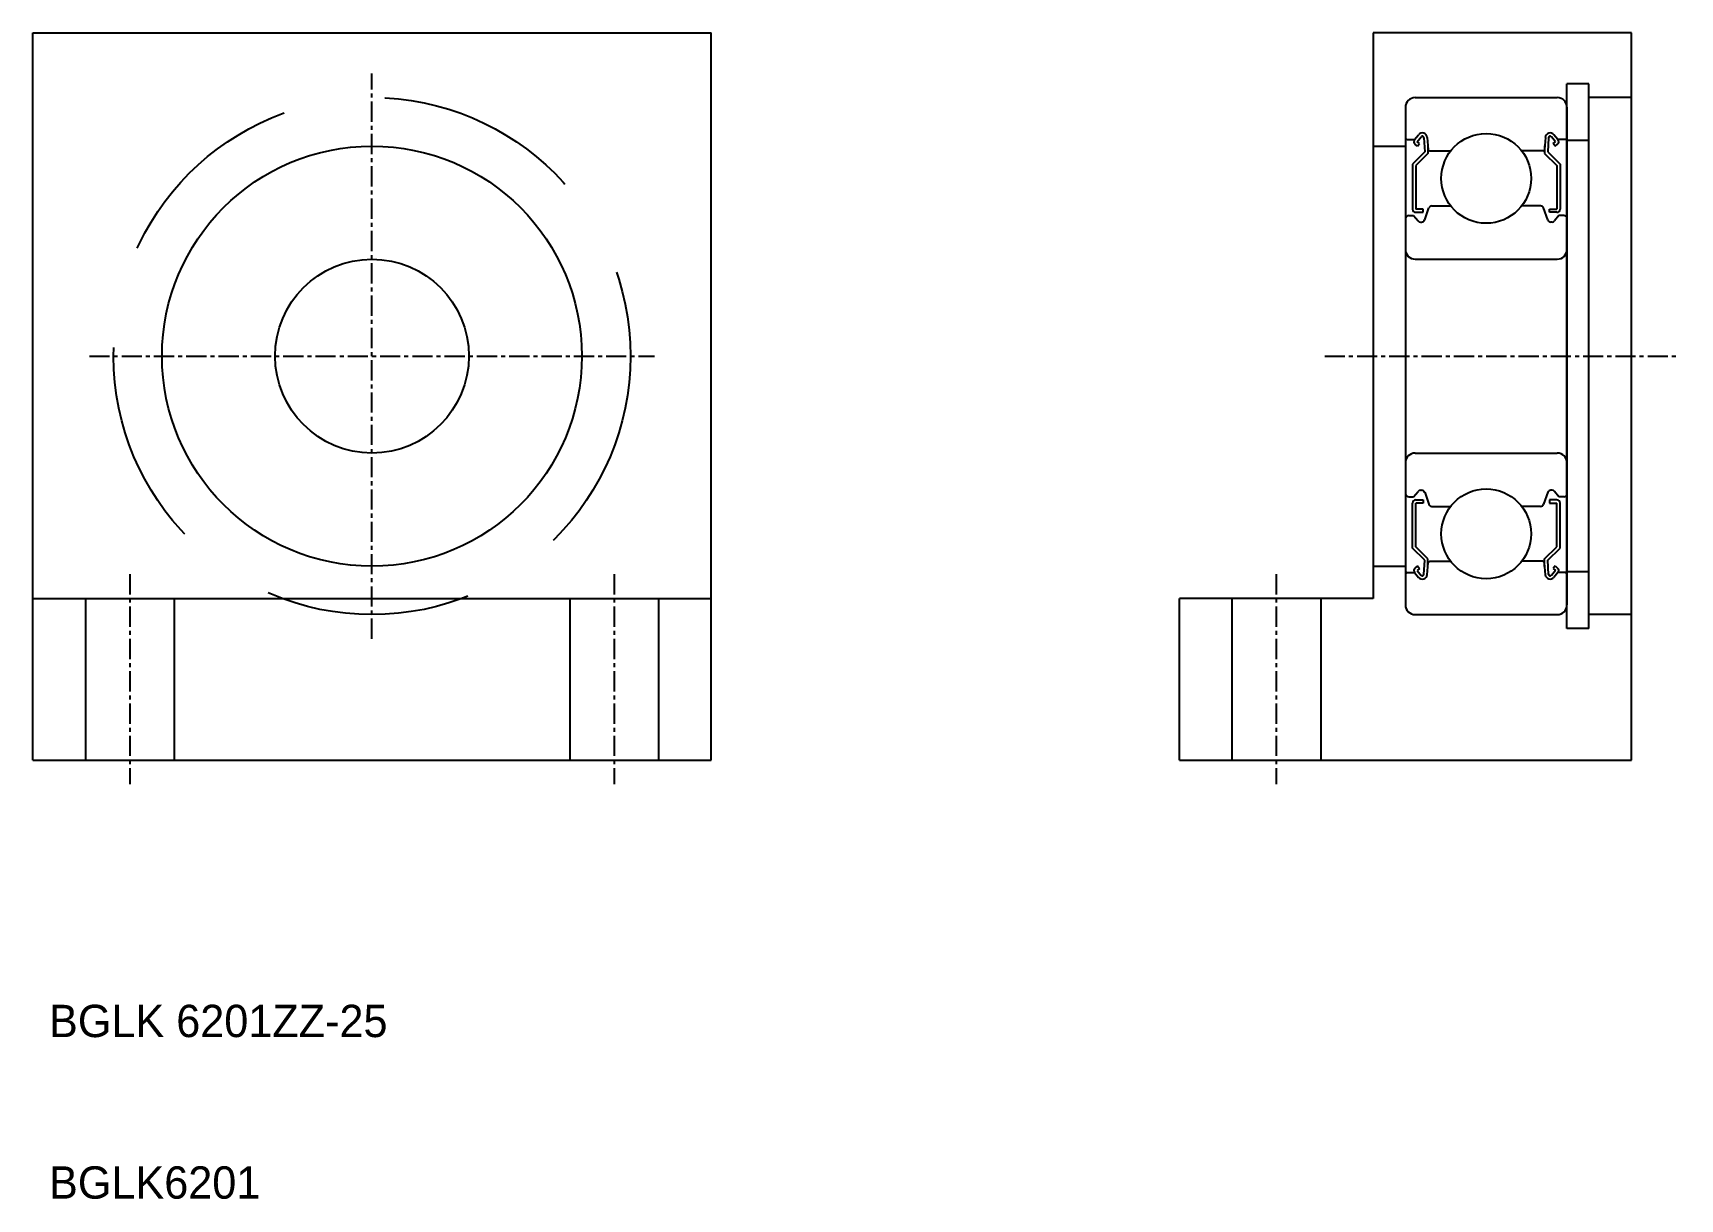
# Model space of a CAD drawing. Extents: x 83 to 185, y 68 to 141.
import ezdxf

# ---------------------------------------------------------------- set-up
doc = ezdxf.new("R2010")
doc.units = 0
doc.linetypes.add('CENTER', pattern=[2, 1.25, -0.25, 0.25, -0.25])
doc.linetypes.add('DASHED', pattern=[19.05, 12.7, -6.35])
doc.layers.get('0').update_dxf_attribs({"linetype": 'CONTINUOUS'})
doc.layers.add('CENTER', color=1, linetype='CENTER')

msp = doc.modelspace()

# ---------------------------------------------------------------- linework, layer by layer
for p, q in [((83.45, 95.54), (83.45, 140.54)), ((83.45, 140.54), (125.45, 140.54)), ((125.45, 95.54), (125.45, 140.54)), ((182.45, 140.54), (166.45, 140.54)), ((166.45, 140.54), (166.45, 105.54)), ((182.45, 95.54), (182.45, 140.54)), ((178.45, 103.69), (178.45, 137.39)), ((179.8, 137.39), (178.45, 137.39)), ((179.8, 103.69), (179.8, 137.39)), ((168.45, 135.94), (168.45, 105.14)), ((169.05, 136.54), (177.85, 136.54)), ((178.45, 135.94), (178.45, 105.14)), ((182.45, 136.54), (179.8, 136.54)), ((168.55, 133.94), (169.01, 133.94)), ((169.01, 133.94), (169.26, 134.24)), ((169.19, 133.53), (169.04, 133.66)), ((169.17, 133.81), (169.42, 134.11)), ((169.32, 133.69), (169.17, 133.81)), ((169.19, 133.53), (169.32, 133.69)), ((169.59, 134.05), (169.64, 133.18)), ((169.79, 134.07), (169.86, 133.33)), ((177.12, 134.07), (177.05, 133.33)), ((177.31, 134.05), (177.27, 133.18)), ((177.74, 133.81), (177.49, 134.11)), ((177.59, 133.69), (177.74, 133.81)), ((177.72, 133.53), (177.59, 133.69)), ((177.89, 133.94), (177.64, 134.24)), ((177.72, 133.53), (177.87, 133.66)), ((178.35, 133.94), (177.89, 133.94)), ((179.8, 133.89), (178.45, 133.89)), ((169.64, 133.18), (168.89, 132.43)), ((169.84, 133.09), (169.09, 132.34)), ((169.84, 133.56), (169.84, 133.09)), ((169.96, 133.24), (171.26, 133.24)), ((176.95, 133.24), (175.65, 133.24)), ((177.07, 133.56), (177.07, 133.09)), ((177.07, 133.09), (177.82, 132.34)), ((177.27, 133.18), (178.02, 132.43)), ((168.89, 132.43), (168.89, 129.64)), ((169.09, 132.34), (169.09, 129.64)), ((177.82, 132.34), (177.82, 129.64)), ((178.02, 132.43), (178.02, 129.64)), ((169.54, 129.64), (169.09, 129.64)), ((169.54, 129.44), (169.54, 129.64)), ((169.64, 128.97), (169.9, 129.71)), ((170.09, 129.84), (171.26, 129.84)), ((176.82, 129.84), (175.65, 129.84)), ((177.27, 128.97), (177, 129.71)), ((177.37, 129.64), (177.82, 129.64)), ((177.37, 129.44), (177.37, 129.64)), ((168.65, 129.24), (168.95, 129.24)), ((168.95, 129.24), (169.23, 128.91)), ((169.09, 129.44), (169.54, 129.44)), ((169.38, 128.84), (169.45, 128.84)), ((177.82, 129.44), (177.37, 129.44)), ((177.53, 128.84), (177.46, 128.84)), ((177.95, 129.24), (177.68, 128.91)), ((178.25, 129.24), (177.95, 129.24)), ((169.05, 126.54), (177.85, 126.54)), ((169.05, 114.54), (177.85, 114.54)), ((169.38, 112.24), (169.45, 112.24)), ((177.53, 112.24), (177.46, 112.24)), ((168.65, 111.84), (168.95, 111.84)), ((168.89, 108.66), (168.89, 111.44)), ((168.95, 111.84), (169.23, 112.17)), ((169.09, 111.64), (169.54, 111.64)), ((169.09, 108.74), (169.09, 111.44)), ((169.54, 111.44), (169.09, 111.44)), ((169.54, 111.64), (169.54, 111.44)), ((169.64, 112.11), (169.9, 111.37)), ((170.09, 111.24), (171.26, 111.24)), ((176.82, 111.24), (175.65, 111.24)), ((177.27, 112.11), (177, 111.37)), ((177.82, 111.64), (177.37, 111.64)), ((177.37, 111.64), (177.37, 111.44)), ((177.37, 111.44), (177.82, 111.44)), ((177.95, 111.84), (177.68, 112.17)), ((177.82, 108.74), (177.82, 111.44)), ((178.25, 111.84), (177.95, 111.84)), ((178.02, 108.66), (178.02, 111.44)), ((169.64, 107.91), (168.89, 108.66)), ((169.84, 107.99), (169.09, 108.74)), ((177.07, 107.99), (177.82, 108.74)), ((177.27, 107.91), (178.02, 108.66)), ((168.55, 107.14), (169.01, 107.14)), ((169.01, 107.14), (169.26, 106.84)), ((169.19, 107.55), (169.04, 107.42)), ((169.32, 107.4), (169.17, 107.27)), ((169.17, 107.27), (169.42, 106.97)), ((169.19, 107.55), (169.32, 107.4)), ((169.59, 107.03), (169.64, 107.91)), ((169.79, 107.01), (169.86, 107.75)), ((169.84, 107.52), (169.84, 107.99)), ((169.96, 107.84), (171.26, 107.84)), ((176.95, 107.84), (175.65, 107.84)), ((177.12, 107.01), (177.05, 107.75)), ((177.07, 107.52), (177.07, 107.99)), ((177.31, 107.03), (177.27, 107.91)), ((177.74, 107.27), (177.49, 106.97)), ((177.72, 107.55), (177.59, 107.4)), ((177.59, 107.4), (177.74, 107.27)), ((177.89, 107.14), (177.64, 106.84)), ((177.72, 107.55), (177.87, 107.42)), ((178.35, 107.14), (177.89, 107.14)), ((179.8, 107.19), (178.45, 107.19)), ((83.45, 105.54), (125.45, 105.54)), ((154.45, 95.54), (154.45, 105.54)), ((166.45, 105.54), (154.45, 105.54)), ((169.05, 104.54), (177.85, 104.54)), ((171.45, 104.54), (171.45, 104.54)), ((173.45, 104.54), (173.45, 104.54)), ((182.45, 104.54), (179.8, 104.54)), ((179.8, 103.69), (178.45, 103.69)), ((83.45, 95.54), (125.45, 95.54)), ((154.45, 95.54), (182.45, 95.54))]:
    msp.add_line(p, q)
at = {"color": 7, "linetype": 'CONTINUOUS'}
for p, q in [((166.45, 133.54), (168.45, 133.54)), ((166.45, 107.54), (168.45, 107.54))]:
    msp.add_line(p, q, dxfattribs=at)
at = {"color": 3, "linetype": 'DASHED'}
for p, q in [((86.7, 105.54), (86.7, 95.54)), ((92.2, 105.54), (92.2, 95.54)), ((116.7, 105.54), (116.7, 95.54)), ((122.2, 105.54), (122.2, 95.54)), ((157.7, 105.54), (157.7, 95.54)), ((163.2, 105.54), (163.2, 95.54))]:
    msp.add_line(p, q, dxfattribs=at)
msp.add_circle((104.45, 120.54), 16, dxfattribs=at)
for centre, radius in [((173.45, 131.54), 2.78), ((173.45, 131.54), 2.78), ((104.45, 120.54), 13), ((104.45, 120.54), 6), ((173.45, 109.54), 2.78), ((173.45, 109.54), 2.78)]:
    msp.add_circle(centre, radius)
for centre, radius, start, end in [((169.05, 135.94), 0.6, 90, 180), ((177.85, 135.94), 0.6, 0, 90), ((168.55, 134.04), 0.1, 180, 270), ((169.17, 133.81), 0.2, 140.0012, 230.087), ((169.49, 134.05), 0.3, 4.9968, 140.0012), ((169.49, 134.05), 0.1, 2.8198, 140.0002), ((177.41, 134.05), 0.3, 39.9988, 175.0032), ((177.41, 134.05), 0.1, 39.9998, 177.1802), ((177.74, 133.81), 0.2, 309.913, 39.9988), ((178.35, 134.04), 0.1, 270, 0), ((169.96, 133.34), 0.1, 184.9968, 270), ((176.95, 133.34), 0.1, 270, 355.0032), ((169.09, 129.64), 0.2, 180, 270), ((170.09, 129.64), 0.2, 90, 159.9916), ((176.82, 129.64), 0.2, 20.0084, 90), ((177.82, 129.64), 0.2, 270, 0), ((168.65, 129.04), 0.2, 90, 180), ((169.38, 129.04), 0.2, 219.9952, 270), ((169.45, 129.04), 0.2, 270, 339.9916), ((177.46, 129.04), 0.2, 200.0084, 270), ((177.53, 129.04), 0.2, 270, 320.0048), ((178.25, 129.04), 0.2, 0, 90), ((169.05, 127.14), 0.6, 180, 270), ((177.85, 127.14), 0.6, 270, 0), ((169.05, 113.94), 0.6, 90, 180), ((177.85, 113.94), 0.6, 0, 90), ((169.38, 112.04), 0.2, 90, 140.0048), ((169.45, 112.04), 0.2, 20.0084, 90), ((177.46, 112.04), 0.2, 90, 159.9916), ((177.53, 112.04), 0.2, 39.9952, 90), ((168.65, 112.04), 0.2, 180, 270), ((169.09, 111.44), 0.2, 90, 180), ((170.09, 111.44), 0.2, 200.0084, 270), ((176.82, 111.44), 0.2, 270, 339.9916), ((177.82, 111.44), 0.2, 0, 90), ((178.25, 112.04), 0.2, 270, 0), ((168.55, 107.04), 0.1, 90, 180), ((169.17, 107.27), 0.2, 129.913, 219.9988), ((169.96, 107.74), 0.1, 90, 175.0032), ((176.95, 107.74), 0.1, 4.9968, 90), ((177.74, 107.27), 0.2, 320.0012, 50.087), ((178.35, 107.04), 0.1, 0, 90), ((169.49, 107.04), 0.3, 219.9988, 355.0032), ((169.49, 107.04), 0.1, 219.9998, 357.1802), ((177.41, 107.04), 0.3, 184.9968, 320.0012), ((177.41, 107.04), 0.1, 182.8198, 320.0002), ((169.05, 105.14), 0.6, 180, 270), ((177.85, 105.14), 0.6, 270, 0)]:
    msp.add_arc(centre, radius, start, end)
at = {"layer": 'CENTER', "color": 1, "linetype": 'CENTER'}
for p, q in [((104.45, 103.04), (104.45, 138.04)), ((86.95, 120.54), (121.95, 120.54)), ((163.45, 120.54), (185.45, 120.54)), ((89.45, 107.04), (89.45, 94.04)), ((119.45, 107.04), (119.45, 94.04)), ((160.45, 107.04), (160.45, 94.04))]:
    msp.add_line(p, q, dxfattribs=at)

# ---------------------------------------------------------------- texts
for s, p in [('BGLK 6201ZZ-25', (84.45, 78.39)), ('BGLK6201', (84.45, 68.39))]:
    msp.add_text(s, height=2).set_placement(p)

doc.saveas('drawing.dxf')
